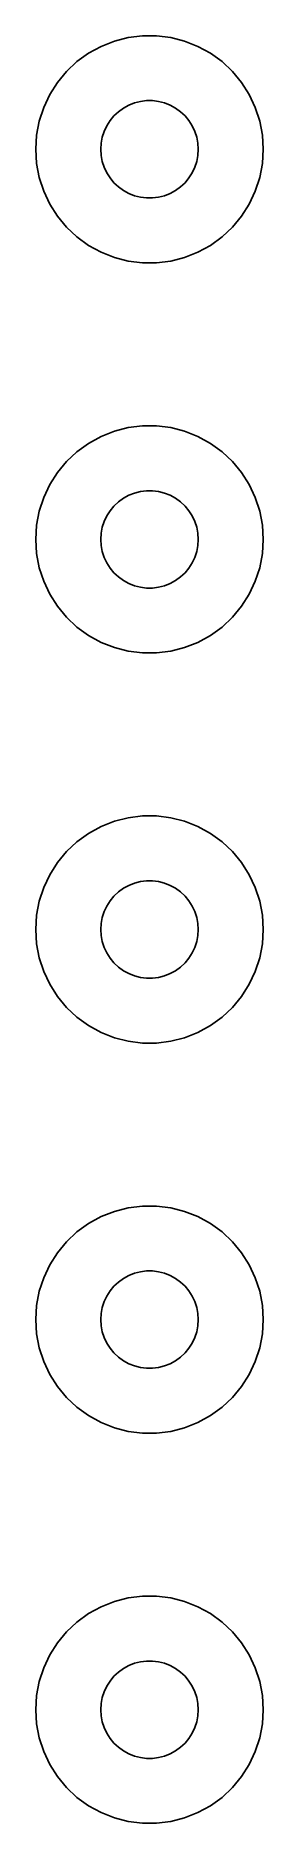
# Model space of a CAD drawing. Header units: metres. Extents: x -7 to 7, y 89 to 199.
import ezdxf

# ---------------------------------------------------------------- set-up
doc = ezdxf.new("R2010")
doc.units = ezdxf.units.M

msp = doc.modelspace()

# ---------------------------------------------------------------- linework, layer by layer
for p, q in [((-2.98045, 198.334), (-3.75078, 197.91)), ((-2.16312, 198.657), (-2.98045, 198.334)), ((-1.31166, 198.876), (-2.16312, 198.657)), ((-0.439529, 198.986), (-1.31166, 198.876)), ((0.439529, 198.986), (-0.439529, 198.986)), ((1.31166, 198.876), (0.439529, 198.986)), ((2.16312, 198.657), (1.31166, 198.876)), ((2.98045, 198.334), (2.16312, 198.657)), ((3.75078, 197.91), (2.98045, 198.334)), ((-4.46196, 197.394), (-5.10277, 196.792)), ((-3.75078, 197.91), (-4.46196, 197.394)), ((4.46196, 197.394), (3.75078, 197.91)), ((5.10277, 196.792), (4.46196, 197.394)), ((-5.66312, 196.114), (-6.13414, 195.372)), ((-5.10277, 196.792), (-5.66312, 196.114)), ((5.66312, 196.114), (5.10277, 196.792)), ((6.13414, 195.372), (5.66312, 196.114)), ((-6.13414, 195.372), (-6.50842, 194.577)), ((-1.60747, 194.533), (-1.27733, 194.714)), ((-1.27733, 194.714), (-0.927048, 194.853)), ((-0.927048, 194.853), (-0.562134, 194.947)), ((-0.562134, 194.947), (-0.18837, 194.994)), ((-0.18837, 194.994), (0.18837, 194.994)), ((0.18837, 194.994), (0.562134, 194.947)), ((0.562134, 194.947), (0.927048, 194.853)), ((0.927048, 194.853), (1.27733, 194.714)), ((1.27733, 194.714), (1.60747, 194.533)), ((6.50842, 194.577), (6.13414, 195.372)), ((-6.78008, 193.741), (-6.94479, 192.877)), ((-6.50842, 194.577), (-6.78008, 193.741)), ((-2.62891, 193.445), (-2.42705, 193.763)), ((-2.42705, 193.763), (-2.1869, 194.054)), ((-2.1869, 194.054), (-1.91226, 194.312)), ((-1.91226, 194.312), (-1.60747, 194.533)), ((1.60747, 194.533), (1.91226, 194.312)), ((1.91226, 194.312), (2.1869, 194.054)), ((2.1869, 194.054), (2.42705, 193.763)), ((2.42705, 193.763), (2.62891, 193.445)), ((6.78008, 193.741), (6.50842, 194.577)), ((6.94479, 192.877), (6.78008, 193.741)), ((-6.94479, 192.877), (-7, 192)), ((-2.97633, 192.376), (-2.90575, 192.746)), ((-2.90575, 192.746), (-2.78932, 193.104)), ((-2.78932, 193.104), (-2.62891, 193.445)), ((2.62891, 193.445), (2.78932, 193.104)), ((2.78932, 193.104), (2.90575, 192.746)), ((2.90575, 192.746), (2.97633, 192.376)), ((7, 192), (6.94479, 192.877)), ((-7, 192), (-6.94479, 191.123)), ((-3, 192), (-2.97633, 192.376)), ((-2.97633, 191.624), (-3, 192)), ((-2.90575, 191.254), (-2.97633, 191.624)), ((2.97633, 191.624), (2.90575, 191.254)), ((2.97633, 192.376), (3, 192)), ((3, 192), (2.97633, 191.624)), ((6.94479, 191.123), (7, 192)), ((-6.94479, 191.123), (-6.78008, 190.259)), ((-6.78008, 190.259), (-6.50842, 189.423)), ((-2.78932, 190.896), (-2.90575, 191.254)), ((-2.62891, 190.555), (-2.78932, 190.896)), ((-2.42705, 190.237), (-2.62891, 190.555)), ((2.62891, 190.555), (2.42705, 190.237)), ((2.78932, 190.896), (2.62891, 190.555)), ((2.90575, 191.254), (2.78932, 190.896)), ((6.50842, 189.423), (6.78008, 190.259)), ((6.78008, 190.259), (6.94479, 191.123)), ((-6.50842, 189.423), (-6.13414, 188.628)), ((-2.1869, 189.946), (-2.42705, 190.237)), ((-1.91226, 189.688), (-2.1869, 189.946)), ((-1.60747, 189.467), (-1.91226, 189.688)), ((-1.27733, 189.286), (-1.60747, 189.467)), ((-0.927048, 189.147), (-1.27733, 189.286)), ((1.27733, 189.286), (0.927048, 189.147)), ((1.60747, 189.467), (1.27733, 189.286)), ((1.91226, 189.688), (1.60747, 189.467)), ((2.1869, 189.946), (1.91226, 189.688)), ((2.42705, 190.237), (2.1869, 189.946)), ((6.13414, 188.628), (6.50842, 189.423)), ((-6.13414, 188.628), (-5.66312, 187.886)), ((-0.562134, 189.053), (-0.927048, 189.147)), ((-0.18837, 189.006), (-0.562134, 189.053)), ((0.18837, 189.006), (-0.18837, 189.006)), ((0.562134, 189.053), (0.18837, 189.006)), ((0.927048, 189.147), (0.562134, 189.053)), ((5.66312, 187.886), (6.13414, 188.628)), ((-5.66312, 187.886), (-5.10277, 187.208)), ((-5.10277, 187.208), (-4.46196, 186.606)), ((4.46196, 186.606), (5.10277, 187.208)), ((5.10277, 187.208), (5.66312, 187.886)), ((-4.46196, 186.606), (-3.75078, 186.09)), ((-3.75078, 186.09), (-2.98045, 185.666)), ((2.98045, 185.666), (3.75078, 186.09)), ((3.75078, 186.09), (4.46196, 186.606)), ((-2.98045, 185.666), (-2.16312, 185.343)), ((-2.16312, 185.343), (-1.31166, 185.124)), ((-1.31166, 185.124), (-0.439529, 185.014)), ((-0.439529, 185.014), (0.439529, 185.014)), ((0.439529, 185.014), (1.31166, 185.124)), ((1.31166, 185.124), (2.16312, 185.343)), ((2.16312, 185.343), (2.98045, 185.666)), ((-1.31166, 174.876), (-2.16312, 174.657)), ((-0.439529, 174.986), (-1.31166, 174.876)), ((0.439529, 174.986), (-0.439529, 174.986)), ((1.31166, 174.876), (0.439529, 174.986)), ((2.16312, 174.657), (1.31166, 174.876)), ((-3.75078, 173.91), (-4.46196, 173.394)), ((-2.98045, 174.334), (-3.75078, 173.91)), ((-2.16312, 174.657), (-2.98045, 174.334)), ((2.98045, 174.334), (2.16312, 174.657)), ((3.75078, 173.91), (2.98045, 174.334)), ((4.46196, 173.394), (3.75078, 173.91)), ((-5.10277, 172.792), (-5.66312, 172.114)), ((-4.46196, 173.394), (-5.10277, 172.792)), ((5.10277, 172.792), (4.46196, 173.394)), ((5.66312, 172.114), (5.10277, 172.792)), ((-5.66312, 172.114), (-6.13414, 171.372)), ((6.13414, 171.372), (5.66312, 172.114)), ((-6.50842, 170.577), (-6.78008, 169.741)), ((-6.13414, 171.372), (-6.50842, 170.577)), ((-1.91226, 170.312), (-1.60747, 170.533)), ((-1.60747, 170.533), (-1.27733, 170.714)), ((-1.27733, 170.714), (-0.927048, 170.853)), ((-0.927048, 170.853), (-0.562134, 170.947)), ((-0.562134, 170.947), (-0.18837, 170.994)), ((-0.18837, 170.994), (0.18837, 170.994)), ((0.18837, 170.994), (0.562134, 170.947)), ((0.562134, 170.947), (0.927048, 170.853)), ((0.927048, 170.853), (1.27733, 170.714)), ((1.27733, 170.714), (1.60747, 170.533)), ((1.60747, 170.533), (1.91226, 170.312)), ((6.50842, 170.577), (6.13414, 171.372)), ((6.78008, 169.741), (6.50842, 170.577)), ((-6.78008, 169.741), (-6.94479, 168.877)), ((-2.78932, 169.104), (-2.62891, 169.445)), ((-2.62891, 169.445), (-2.42705, 169.763)), ((-2.42705, 169.763), (-2.1869, 170.054)), ((-2.1869, 170.054), (-1.91226, 170.312)), ((1.91226, 170.312), (2.1869, 170.054)), ((2.1869, 170.054), (2.42705, 169.763)), ((2.42705, 169.763), (2.62891, 169.445)), ((2.62891, 169.445), (2.78932, 169.104)), ((6.94479, 168.877), (6.78008, 169.741)), ((-6.94479, 168.877), (-7, 168)), ((-3, 168), (-2.97633, 168.376)), ((-2.97633, 168.376), (-2.90575, 168.746)), ((-2.90575, 168.746), (-2.78932, 169.104)), ((2.78932, 169.104), (2.90575, 168.746)), ((2.90575, 168.746), (2.97633, 168.376)), ((2.97633, 168.376), (3, 168)), ((7, 168), (6.94479, 168.877)), ((-7, 168), (-6.94479, 167.123)), ((-2.97633, 167.624), (-3, 168)), ((-2.90575, 167.254), (-2.97633, 167.624)), ((-2.78932, 166.896), (-2.90575, 167.254)), ((2.90575, 167.254), (2.78932, 166.896)), ((2.97633, 167.624), (2.90575, 167.254)), ((3, 168), (2.97633, 167.624)), ((6.94479, 167.123), (7, 168)), ((-6.94479, 167.123), (-6.78008, 166.259)), ((-6.78008, 166.259), (-6.50842, 165.423)), ((-2.62891, 166.555), (-2.78932, 166.896)), ((-2.42705, 166.237), (-2.62891, 166.555)), ((-2.1869, 165.946), (-2.42705, 166.237)), ((2.42705, 166.237), (2.1869, 165.946)), ((2.62891, 166.555), (2.42705, 166.237)), ((2.78932, 166.896), (2.62891, 166.555)), ((6.50842, 165.423), (6.78008, 166.259)), ((6.78008, 166.259), (6.94479, 167.123)), ((-6.50842, 165.423), (-6.13414, 164.628)), ((-1.91226, 165.688), (-2.1869, 165.946)), ((-1.60747, 165.467), (-1.91226, 165.688)), ((-1.27733, 165.286), (-1.60747, 165.467)), ((-0.927048, 165.147), (-1.27733, 165.286)), ((-0.562134, 165.053), (-0.927048, 165.147)), ((-0.18837, 165.006), (-0.562134, 165.053)), ((0.18837, 165.006), (-0.18837, 165.006)), ((0.562134, 165.053), (0.18837, 165.006)), ((0.927048, 165.147), (0.562134, 165.053)), ((1.27733, 165.286), (0.927048, 165.147)), ((1.60747, 165.467), (1.27733, 165.286)), ((1.91226, 165.688), (1.60747, 165.467)), ((2.1869, 165.946), (1.91226, 165.688)), ((6.13414, 164.628), (6.50842, 165.423)), ((-6.13414, 164.628), (-5.66312, 163.886)), ((-5.66312, 163.886), (-5.10277, 163.208)), ((5.10277, 163.208), (5.66312, 163.886)), ((5.66312, 163.886), (6.13414, 164.628)), ((-5.10277, 163.208), (-4.46196, 162.606)), ((4.46196, 162.606), (5.10277, 163.208)), ((-4.46196, 162.606), (-3.75078, 162.09)), ((-3.75078, 162.09), (-2.98045, 161.666)), ((-2.98045, 161.666), (-2.16312, 161.343)), ((2.16312, 161.343), (2.98045, 161.666)), ((2.98045, 161.666), (3.75078, 162.09)), ((3.75078, 162.09), (4.46196, 162.606)), ((-2.16312, 161.343), (-1.31166, 161.124)), ((-1.31166, 161.124), (-0.439529, 161.014)), ((-0.439529, 161.014), (0.439529, 161.014)), ((0.439529, 161.014), (1.31166, 161.124)), ((1.31166, 161.124), (2.16312, 161.343)), ((-1.31166, 150.876), (-2.16312, 150.657)), ((-0.439529, 150.986), (-1.31166, 150.876)), ((0.439529, 150.986), (-0.439529, 150.986)), ((1.31166, 150.876), (0.439529, 150.986)), ((2.16312, 150.657), (1.31166, 150.876)), ((-3.75078, 149.91), (-4.46196, 149.394)), ((-2.98045, 150.334), (-3.75078, 149.91)), ((-2.16312, 150.657), (-2.98045, 150.334)), ((2.98045, 150.334), (2.16312, 150.657)), ((3.75078, 149.91), (2.98045, 150.334)), ((4.46196, 149.394), (3.75078, 149.91)), ((-5.10277, 148.792), (-5.66312, 148.114)), ((-4.46196, 149.394), (-5.10277, 148.792)), ((5.10277, 148.792), (4.46196, 149.394)), ((5.66312, 148.114), (5.10277, 148.792)), ((-6.13414, 147.372), (-6.50842, 146.577)), ((-5.66312, 148.114), (-6.13414, 147.372)), ((6.13414, 147.372), (5.66312, 148.114)), ((6.50842, 146.577), (6.13414, 147.372)), ((-6.50842, 146.577), (-6.78008, 145.741)), ((-2.1869, 146.054), (-1.91226, 146.312)), ((-1.91226, 146.312), (-1.60747, 146.533)), ((-1.60747, 146.533), (-1.27733, 146.714)), ((-1.27733, 146.714), (-0.927048, 146.853)), ((-0.927048, 146.853), (-0.562134, 146.947)), ((-0.562134, 146.947), (-0.18837, 146.994)), ((-0.18837, 146.994), (0.18837, 146.994)), ((0.18837, 146.994), (0.562134, 146.947)), ((0.562134, 146.947), (0.927048, 146.853)), ((0.927048, 146.853), (1.27733, 146.714)), ((1.27733, 146.714), (1.60747, 146.533)), ((1.60747, 146.533), (1.91226, 146.312)), ((1.91226, 146.312), (2.1869, 146.054)), ((6.78008, 145.741), (6.50842, 146.577)), ((-6.78008, 145.741), (-6.94479, 144.877)), ((-2.78932, 145.104), (-2.62891, 145.445)), ((-2.62891, 145.445), (-2.42705, 145.763)), ((-2.42705, 145.763), (-2.1869, 146.054)), ((2.1869, 146.054), (2.42705, 145.763)), ((2.42705, 145.763), (2.62891, 145.445)), ((2.62891, 145.445), (2.78932, 145.104)), ((6.94479, 144.877), (6.78008, 145.741)), ((-6.94479, 144.877), (-7, 144)), ((-3, 144), (-2.97633, 144.376)), ((-2.97633, 144.376), (-2.90575, 144.746)), ((-2.90575, 144.746), (-2.78932, 145.104)), ((2.78932, 145.104), (2.90575, 144.746)), ((2.90575, 144.746), (2.97633, 144.376)), ((2.97633, 144.376), (3, 144)), ((7, 144), (6.94479, 144.877)), ((-7, 144), (-6.94479, 143.123)), ((-6.94479, 143.123), (-6.78008, 142.259)), ((-2.97633, 143.624), (-3, 144)), ((-2.90575, 143.254), (-2.97633, 143.624)), ((-2.78932, 142.896), (-2.90575, 143.254)), ((2.90575, 143.254), (2.78932, 142.896)), ((2.97633, 143.624), (2.90575, 143.254)), ((3, 144), (2.97633, 143.624)), ((6.78008, 142.259), (6.94479, 143.123)), ((6.94479, 143.123), (7, 144)), ((-6.78008, 142.259), (-6.50842, 141.423)), ((-2.62891, 142.555), (-2.78932, 142.896)), ((-2.42705, 142.237), (-2.62891, 142.555)), ((-2.1869, 141.946), (-2.42705, 142.237)), ((-1.91226, 141.688), (-2.1869, 141.946)), ((2.1869, 141.946), (1.91226, 141.688)), ((2.42705, 142.237), (2.1869, 141.946)), ((2.62891, 142.555), (2.42705, 142.237)), ((2.78932, 142.896), (2.62891, 142.555)), ((6.50842, 141.423), (6.78008, 142.259)), ((-6.50842, 141.423), (-6.13414, 140.628)), ((-1.60747, 141.467), (-1.91226, 141.688)), ((-1.27733, 141.286), (-1.60747, 141.467)), ((-0.927048, 141.147), (-1.27733, 141.286)), ((-0.562134, 141.053), (-0.927048, 141.147)), ((-0.18837, 141.006), (-0.562134, 141.053)), ((0.18837, 141.006), (-0.18837, 141.006)), ((0.562134, 141.053), (0.18837, 141.006)), ((0.927048, 141.147), (0.562134, 141.053)), ((1.27733, 141.286), (0.927048, 141.147)), ((1.60747, 141.467), (1.27733, 141.286)), ((1.91226, 141.688), (1.60747, 141.467)), ((6.13414, 140.628), (6.50842, 141.423)), ((-6.13414, 140.628), (-5.66312, 139.886)), ((-5.66312, 139.886), (-5.10277, 139.208)), ((5.10277, 139.208), (5.66312, 139.886)), ((5.66312, 139.886), (6.13414, 140.628)), ((-5.10277, 139.208), (-4.46196, 138.606)), ((-4.46196, 138.606), (-3.75078, 138.09)), ((3.75078, 138.09), (4.46196, 138.606)), ((4.46196, 138.606), (5.10277, 139.208)), ((-3.75078, 138.09), (-2.98045, 137.666)), ((-2.98045, 137.666), (-2.16312, 137.343)), ((2.16312, 137.343), (2.98045, 137.666)), ((2.98045, 137.666), (3.75078, 138.09)), ((-2.16312, 137.343), (-1.31166, 137.124)), ((-1.31166, 137.124), (-0.439529, 137.014)), ((-0.439529, 137.014), (0.439529, 137.014)), ((0.439529, 137.014), (1.31166, 137.124)), ((1.31166, 137.124), (2.16312, 137.343)), ((-2.16312, 126.657), (-2.98045, 126.334)), ((-1.31166, 126.876), (-2.16312, 126.657)), ((-0.439529, 126.986), (-1.31166, 126.876)), ((0.439529, 126.986), (-0.439529, 126.986)), ((1.31166, 126.876), (0.439529, 126.986)), ((2.16312, 126.657), (1.31166, 126.876)), ((2.98045, 126.334), (2.16312, 126.657)), ((-4.46196, 125.394), (-5.10277, 124.792)), ((-3.75078, 125.91), (-4.46196, 125.394)), ((-2.98045, 126.334), (-3.75078, 125.91)), ((3.75078, 125.91), (2.98045, 126.334)), ((4.46196, 125.394), (3.75078, 125.91)), ((5.10277, 124.792), (4.46196, 125.394)), ((-5.10277, 124.792), (-5.66312, 124.114)), ((5.66312, 124.114), (5.10277, 124.792)), ((-6.13414, 123.372), (-6.50842, 122.577)), ((-5.66312, 124.114), (-6.13414, 123.372)), ((6.13414, 123.372), (5.66312, 124.114)), ((6.50842, 122.577), (6.13414, 123.372)), ((-6.50842, 122.577), (-6.78008, 121.741)), ((-2.1869, 122.054), (-1.91226, 122.312)), ((-1.91226, 122.312), (-1.60747, 122.533)), ((-1.60747, 122.533), (-1.27733, 122.714)), ((-1.27733, 122.714), (-0.927048, 122.853)), ((-0.927048, 122.853), (-0.562134, 122.947)), ((-0.562134, 122.947), (-0.18837, 122.994)), ((-0.18837, 122.994), (0.18837, 122.994)), ((0.18837, 122.994), (0.562134, 122.947)), ((0.562134, 122.947), (0.927048, 122.853)), ((0.927048, 122.853), (1.27733, 122.714)), ((1.27733, 122.714), (1.60747, 122.533)), ((1.60747, 122.533), (1.91226, 122.312)), ((1.91226, 122.312), (2.1869, 122.054)), ((6.78008, 121.741), (6.50842, 122.577)), ((-6.78008, 121.741), (-6.94479, 120.877)), ((-2.90575, 120.746), (-2.78932, 121.104)), ((-2.78932, 121.104), (-2.62891, 121.445)), ((-2.62891, 121.445), (-2.42705, 121.763)), ((-2.42705, 121.763), (-2.1869, 122.054)), ((2.1869, 122.054), (2.42705, 121.763)), ((2.42705, 121.763), (2.62891, 121.445)), ((2.62891, 121.445), (2.78932, 121.104)), ((2.78932, 121.104), (2.90575, 120.746)), ((6.94479, 120.877), (6.78008, 121.741)), ((-6.94479, 120.877), (-7, 120)), ((-7, 120), (-6.94479, 119.123)), ((-3, 120), (-2.97633, 120.376)), ((-2.97633, 119.624), (-3, 120)), ((-2.97633, 120.376), (-2.90575, 120.746)), ((2.90575, 120.746), (2.97633, 120.376)), ((2.97633, 120.376), (3, 120)), ((3, 120), (2.97633, 119.624)), ((7, 120), (6.94479, 120.877)), ((6.94479, 119.123), (7, 120)), ((-6.94479, 119.123), (-6.78008, 118.259)), ((-2.90575, 119.254), (-2.97633, 119.624)), ((-2.78932, 118.896), (-2.90575, 119.254)), ((-2.62891, 118.555), (-2.78932, 118.896)), ((2.78932, 118.896), (2.62891, 118.555)), ((2.90575, 119.254), (2.78932, 118.896)), ((2.97633, 119.624), (2.90575, 119.254)), ((6.78008, 118.259), (6.94479, 119.123)), ((-6.78008, 118.259), (-6.50842, 117.423)), ((-2.42705, 118.237), (-2.62891, 118.555)), ((-2.1869, 117.946), (-2.42705, 118.237)), ((-1.91226, 117.688), (-2.1869, 117.946)), ((-1.60747, 117.467), (-1.91226, 117.688)), ((1.91226, 117.688), (1.60747, 117.467)), ((2.1869, 117.946), (1.91226, 117.688)), ((2.42705, 118.237), (2.1869, 117.946)), ((2.62891, 118.555), (2.42705, 118.237)), ((6.50842, 117.423), (6.78008, 118.259)), ((-6.50842, 117.423), (-6.13414, 116.628)), ((-6.13414, 116.628), (-5.66312, 115.886)), ((-1.27733, 117.286), (-1.60747, 117.467)), ((-0.927048, 117.147), (-1.27733, 117.286)), ((-0.562134, 117.053), (-0.927048, 117.147)), ((-0.18837, 117.006), (-0.562134, 117.053)), ((0.18837, 117.006), (-0.18837, 117.006)), ((0.562134, 117.053), (0.18837, 117.006)), ((0.927048, 117.147), (0.562134, 117.053)), ((1.27733, 117.286), (0.927048, 117.147)), ((1.60747, 117.467), (1.27733, 117.286)), ((5.66312, 115.886), (6.13414, 116.628)), ((6.13414, 116.628), (6.50842, 117.423)), ((-5.66312, 115.886), (-5.10277, 115.208)), ((5.10277, 115.208), (5.66312, 115.886)), ((-5.10277, 115.208), (-4.46196, 114.606)), ((-4.46196, 114.606), (-3.75078, 114.09)), ((3.75078, 114.09), (4.46196, 114.606)), ((4.46196, 114.606), (5.10277, 115.208)), ((-3.75078, 114.09), (-2.98045, 113.666)), ((-2.98045, 113.666), (-2.16312, 113.343)), ((-2.16312, 113.343), (-1.31166, 113.124)), ((1.31166, 113.124), (2.16312, 113.343)), ((2.16312, 113.343), (2.98045, 113.666)), ((2.98045, 113.666), (3.75078, 114.09)), ((-1.31166, 113.124), (-0.439529, 113.014)), ((-0.439529, 113.014), (0.439529, 113.014)), ((0.439529, 113.014), (1.31166, 113.124)), ((-2.98045, 102.334), (-3.75078, 101.91)), ((-2.16312, 102.657), (-2.98045, 102.334)), ((-1.31166, 102.876), (-2.16312, 102.657)), ((-0.439529, 102.986), (-1.31166, 102.876)), ((0.439529, 102.986), (-0.439529, 102.986)), ((1.31166, 102.876), (0.439529, 102.986)), ((2.16312, 102.657), (1.31166, 102.876)), ((2.98045, 102.334), (2.16312, 102.657)), ((3.75078, 101.91), (2.98045, 102.334)), ((-4.46196, 101.394), (-5.10277, 100.792)), ((-3.75078, 101.91), (-4.46196, 101.394)), ((4.46196, 101.394), (3.75078, 101.91)), ((5.10277, 100.792), (4.46196, 101.394)), ((-5.66312, 100.114), (-6.13414, 99.3723)), ((-5.10277, 100.792), (-5.66312, 100.114)), ((5.66312, 100.114), (5.10277, 100.792)), ((6.13414, 99.3723), (5.66312, 100.114)), ((-6.13414, 99.3723), (-6.50842, 98.5769)), ((-0.562134, 98.9469), (-0.18837, 98.9941)), ((-0.18837, 98.9941), (0.18837, 98.9941)), ((0.18837, 98.9941), (0.562134, 98.9469)), ((6.50842, 98.5769), (6.13414, 99.3723)), ((-6.50842, 98.5769), (-6.78008, 97.7408)), ((-2.42705, 97.7634), (-2.1869, 98.0536)), ((-2.1869, 98.0536), (-1.91226, 98.3115)), ((-1.91226, 98.3115), (-1.60747, 98.533)), ((-1.60747, 98.533), (-1.27733, 98.7145)), ((-1.27733, 98.7145), (-0.927048, 98.8532)), ((-0.927048, 98.8532), (-0.562134, 98.9469)), ((0.562134, 98.9469), (0.927048, 98.8532)), ((0.927048, 98.8532), (1.27733, 98.7145)), ((1.27733, 98.7145), (1.60747, 98.533)), ((1.60747, 98.533), (1.91226, 98.3115)), ((1.91226, 98.3115), (2.1869, 98.0536)), ((2.1869, 98.0536), (2.42705, 97.7634)), ((6.78008, 97.7408), (6.50842, 98.5769)), ((-6.94479, 96.8773), (-7, 96)), ((-6.78008, 97.7408), (-6.94479, 96.8773)), ((-2.90575, 96.7461), (-2.78932, 97.1044)), ((-2.78932, 97.1044), (-2.62891, 97.4453)), ((-2.62891, 97.4453), (-2.42705, 97.7634)), ((2.42705, 97.7634), (2.62891, 97.4453)), ((2.62891, 97.4453), (2.78932, 97.1044)), ((2.78932, 97.1044), (2.90575, 96.7461)), ((6.94479, 96.8773), (6.78008, 97.7408)), ((7, 96), (6.94479, 96.8773)), ((-7, 96), (-6.94479, 95.1227)), ((-3, 96), (-2.97633, 96.376)), ((-2.97633, 95.624), (-3, 96)), ((-2.97633, 96.376), (-2.90575, 96.7461)), ((2.90575, 96.7461), (2.97633, 96.376)), ((2.97633, 96.376), (3, 96)), ((3, 96), (2.97633, 95.624)), ((6.94479, 95.1227), (7, 96)), ((-6.94479, 95.1227), (-6.78008, 94.2592)), ((-2.90575, 95.2539), (-2.97633, 95.624)), ((-2.78932, 94.8956), (-2.90575, 95.2539)), ((-2.62891, 94.5547), (-2.78932, 94.8956)), ((2.78932, 94.8956), (2.62891, 94.5547)), ((2.90575, 95.2539), (2.78932, 94.8956)), ((2.97633, 95.624), (2.90575, 95.2539)), ((6.78008, 94.2592), (6.94479, 95.1227)), ((-6.78008, 94.2592), (-6.50842, 93.4231)), ((-2.42705, 94.2366), (-2.62891, 94.5547)), ((-2.1869, 93.9464), (-2.42705, 94.2366)), ((-1.91226, 93.6885), (-2.1869, 93.9464)), ((-1.60747, 93.467), (-1.91226, 93.6885)), ((1.91226, 93.6885), (1.60747, 93.467)), ((2.1869, 93.9464), (1.91226, 93.6885)), ((2.42705, 94.2366), (2.1869, 93.9464)), ((2.62891, 94.5547), (2.42705, 94.2366)), ((6.50842, 93.4231), (6.78008, 94.2592)), ((-6.50842, 93.4231), (-6.13414, 92.6277)), ((-6.13414, 92.6277), (-5.66312, 91.8855)), ((-1.27733, 93.2855), (-1.60747, 93.467)), ((-0.927048, 93.1468), (-1.27733, 93.2855)), ((-0.562134, 93.0531), (-0.927048, 93.1468)), ((-0.18837, 93.0059), (-0.562134, 93.0531)), ((0.18837, 93.0059), (-0.18837, 93.0059)), ((0.562134, 93.0531), (0.18837, 93.0059)), ((0.927048, 93.1468), (0.562134, 93.0531)), ((1.27733, 93.2855), (0.927048, 93.1468)), ((1.60747, 93.467), (1.27733, 93.2855)), ((5.66312, 91.8855), (6.13414, 92.6277)), ((6.13414, 92.6277), (6.50842, 93.4231)), ((-5.66312, 91.8855), (-5.10277, 91.2082)), ((5.10277, 91.2082), (5.66312, 91.8855)), ((-5.10277, 91.2082), (-4.46196, 90.6064)), ((-4.46196, 90.6064), (-3.75078, 90.0897)), ((3.75078, 90.0897), (4.46196, 90.6064)), ((4.46196, 90.6064), (5.10277, 91.2082)), ((-3.75078, 90.0897), (-2.98045, 89.6662)), ((-2.98045, 89.6662), (-2.16312, 89.3426)), ((-2.16312, 89.3426), (-1.31166, 89.124)), ((-1.31166, 89.124), (-0.439529, 89.0138)), ((0.439529, 89.0138), (1.31166, 89.124)), ((1.31166, 89.124), (2.16312, 89.3426)), ((2.16312, 89.3426), (2.98045, 89.6662)), ((2.98045, 89.6662), (3.75078, 90.0897)), ((-0.439529, 89.0138), (0.439529, 89.0138))]:
    msp.add_line(p, q)

doc.saveas('drawing.dxf')
